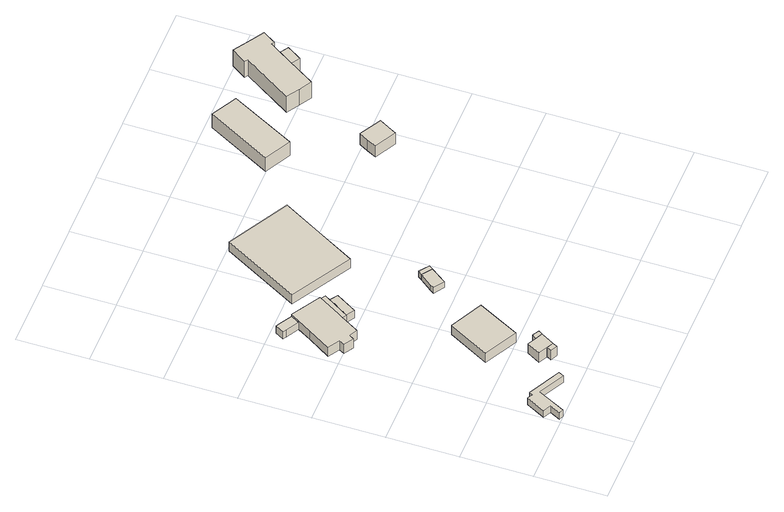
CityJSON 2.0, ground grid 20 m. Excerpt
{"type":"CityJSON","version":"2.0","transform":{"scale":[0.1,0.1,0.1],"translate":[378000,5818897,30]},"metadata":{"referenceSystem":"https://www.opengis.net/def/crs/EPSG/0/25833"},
"CityObjects":{
"building1":{"type":"Building","attributes":{"Gemeindeschluessel":"11000005","BezugspunktDach":"2200","function":"51009_1610","measuredHeight":2.4,"storeysAboveGround":0},"address":[{"country":"Germany","locality":"Berlin"}],"geometry":[{"type":"Solid","lod":"1","boundaries":[[[[0,1,2,3,4,5,6,7,8,9]],[[10,11,12,13,14,15,16,17,18,19]],[[10,19,9,8]],[[11,10,8,7]],[[12,11,7,6]],[[13,12,6,5]],[[14,13,5,4]],[[15,14,4,3]],[[16,15,3,2]],[[17,16,2,1]],[[18,17,1,0]],[[19,18,0,9]]]]}]},
"building2":{"type":"Building","attributes":{"Gemeindeschluessel":"11000005","BezugspunktDach":"2200","function":"51009_1610","measuredHeight":3.39,"storeysAboveGround":0},"address":[{"country":"Germany","locality":"Berlin"}],"geometry":[{"type":"Solid","lod":"1","boundaries":[[[[20,21,22,23]],[[24,25,26,27]],[[24,27,23,22]],[[25,24,22,21]],[[26,25,21,20]],[[27,26,20,23]]]]}]},
"building3":{"type":"Building","attributes":{"Gemeindeschluessel":"11000005","BezugspunktDach":"2200","function":"31001_3210","measuredHeight":3.55,"storeysAboveGround":1},"address":[{"country":"Germany","locality":"Berlin","thoroughfareNumber":"48 (3)","thoroughfareName":"Siemenswerderweg"}],"geometry":[{"type":"Solid","lod":"1","boundaries":[[[[22,21,28,29,30,31]],[[32,33,34,35,36,37]],[[32,37,31,30]],[[33,32,30,29]],[[34,33,29,28]],[[35,34,28,21]],[[36,35,21,22]],[[37,36,22,31]]]]}]},
"building4":{"type":"Building","attributes":{"Gemeindeschluessel":"11000005","BezugspunktDach":"2200","function":"51009_1610","measuredHeight":3.4,"storeysAboveGround":0},"address":[{"country":"Germany","locality":"Berlin"}],"geometry":[{"type":"Solid","lod":"1","boundaries":[[[[28,38,39,29]],[[40,41,42,43]],[[40,43,29,39]],[[41,40,39,38]],[[42,41,38,28]],[[43,42,28,29]]]]}]},
"building5":{"type":"Building","attributes":{"Gemeindeschluessel":"11000005","BezugspunktDach":"2200","function":"31001_1312","measuredHeight":3.39,"storeysAboveGround":1},"address":[{"country":"Germany","locality":"Berlin","thoroughfareNumber":"48","thoroughfareName":"Siemenswerderweg"}],"geometry":[{"type":"Solid","lod":"1","boundaries":[[[[44,45,46,47]],[[48,49,50,51]],[[48,51,47,46]],[[49,48,46,45]],[[50,49,45,44]],[[51,50,44,47]]]]}]},
"building6":{"type":"Building","attributes":{"Gemeindeschluessel":"11000005","BezugspunktDach":"2200","function":"51009_1610","measuredHeight":2.69,"storeysAboveGround":0},"address":[{"country":"Germany","locality":"Berlin"}],"geometry":[{"type":"Solid","lod":"1","boundaries":[[[[52,53,54,55,56,57]],[[58,59,60,61,62,63]],[[58,63,57,56]],[[59,58,56,55]],[[60,59,55,54]],[[61,60,54,53]],[[62,61,53,52]],[[63,62,52,57]]]]}]},
"building7":{"type":"Building","attributes":{"Gemeindeschluessel":"11000005","function":"31001_1010"},"address":[{"country":"Germany","locality":"Berlin","thoroughfareNumber":"48 (1)","thoroughfareName":"Siemenswerderweg"}],"children":["building7-1","building7-2","building7-3"]},
"building7-1":{"type":"BuildingPart","attributes":{"BezugspunktDach":"2200","measuredHeight":4.27,"storeysAboveGround":1},"parents":["building7"],"geometry":[{"type":"MultiSurface","lod":"1","boundaries":[[[64,65,66,67,68,69,70,71,72,73,74,75]],[[76,77,78,79,80,81,82,83,84,85,86,87]],[[76,87,75,74]],[[77,76,74,73]],[[78,77,73,72]],[[79,78,72,71]],[[88,89,71,70]],[[90,88,80,70,69]],[[82,81,69,68]],[[83,82,68,67]],[[84,83,67,66]],[[85,84,66,65]],[[86,85,65,64]],[[87,86,64,75]],[[80,79,89,88]],[[81,91,80,88,90]]]}]},
"building7-2":{"type":"BuildingPart","attributes":{"BezugspunktDach":"2200","measuredHeight":2.78,"storeysAboveGround":1},"parents":["building7"],"geometry":[{"type":"MultiSurface","lod":"1","boundaries":[[[92,93,94,89,90]],[[79,95,96,97,81]],[[95,79,89,94]],[[96,95,94,93]],[[81,97,92,90]],[[80,88,89,79]],[[81,90,88,80]],[[97,96,93,92]]]}]},
"building7-3":{"type":"BuildingPart","attributes":{"BezugspunktDach":"2200","measuredHeight":2.96,"storeysAboveGround":1},"parents":["building7"],"geometry":[{"type":"MultiSurface","lod":"1","boundaries":[[[98,99,100,101]],[[96,102,103,97]],[[93,92,97,101,100]],[[102,96,100,99]],[[103,102,99,98]],[[97,103,98,101]],[[96,97,92,93]]]}]},
"building8":{"type":"Building","attributes":{"Gemeindeschluessel":"11000005","BezugspunktDach":"2200","function":"31001_1310","measuredHeight":2.15,"storeysAboveGround":1},"address":[{"country":"Germany","locality":"Berlin","thoroughfareNumber":"48 (2)","thoroughfareName":"Siemenswerderweg"}],"geometry":[{"type":"Solid","lod":"1","boundaries":[[[[104,105,106,107,108]],[[109,110,111,112,113]],[[109,113,108,107]],[[110,109,107,106]],[[111,110,106,105]],[[112,111,105,104]],[[113,112,104,108]]]]}]},
"building9":{"type":"Building","attributes":{"Gemeindeschluessel":"11000005","BezugspunktDach":"2200","function":"51009_1610","measuredHeight":2.11,"storeysAboveGround":0},"address":[{"country":"Germany","locality":"Berlin"}],"geometry":[{"type":"Solid","lod":"1","boundaries":[[[[105,114,115,106]],[[116,117,111,110]],[[116,110,106,115]],[[117,116,115,114]],[[111,117,114,105]],[[110,111,105,106]]]]}]},
"building10":{"type":"Building","attributes":{"Gemeindeschluessel":"11000005","BezugspunktDach":"2200","function":"31001_3210","measuredHeight":4.42,"storeysAboveGround":1},"address":[{"country":"Germany","locality":"Berlin","thoroughfareNumber":"42 (3)","thoroughfareName":"Siemenswerderweg"}],"geometry":[{"type":"Solid","lod":"1","boundaries":[[[[118,119,120,121,122]],[[123,124,125,126,127]],[[123,127,122,121]],[[124,123,121,120]],[[125,124,120,119]],[[126,125,119,118]],[[127,126,118,122]]]]}]},
"building11":{"type":"Building","attributes":{"Gemeindeschluessel":"11000005","BezugspunktDach":"2200","function":"31001_3210","measuredHeight":5.71,"storeysAboveGround":1},"address":[{"country":"Germany","locality":"Berlin","thoroughfareNumber":"42","thoroughfareName":"Siemenswerderweg"}],"geometry":[{"type":"Solid","lod":"1","boundaries":[[[[128,129,130,131]],[[132,133,134,135]],[[132,135,131,130]],[[133,132,130,129]],[[134,133,129,128]],[[135,134,128,131]]]]}]},
"building12":{"type":"Building","attributes":{"Gemeindeschluessel":"11000005","BezugspunktDach":"2200","function":"31001_1312","measuredHeight":4.61,"storeysAboveGround":1},"address":[{"country":"Germany","locality":"Berlin","thoroughfareNumber":"44 (4)","thoroughfareName":"Siemenswerderweg"}],"geometry":[{"type":"Solid","lod":"1","boundaries":[[[[136,137,138,139,140,141]],[[142,143,144,145,146,147]],[[142,147,141,140]],[[143,142,140,139]],[[144,143,139,138]],[[145,144,138,137]],[[146,145,137,136]],[[147,146,136,141]]]]}]},
"building13":{"type":"Building","attributes":{"Gemeindeschluessel":"11000005","function":"31001_3210"},"address":[{"country":"Germany","locality":"Berlin","thoroughfareNumber":"44","thoroughfareName":"Siemenswerderweg"}],"children":["building13-1","building13-2"]},
"building13-1":{"type":"BuildingPart","attributes":{"BezugspunktDach":"2200","measuredHeight":7.63,"storeysAboveGround":1},"parents":["building13"],"geometry":[{"type":"MultiSurface","lod":"1","boundaries":[[[148,149,150,151,152,153,154,155,156,157,158]],[[159,160,161,162,163,164,165,166,167,168,169]],[[159,169,158,157]],[[160,159,157,156]],[[161,160,156,155]],[[162,161,155,154]],[[163,162,154,153]],[[164,163,153,152]],[[165,164,152,151]],[[166,170,171,172,173,165,151,150]],[[167,166,150,149]],[[168,167,149,148]],[[169,168,148,158]],[[173,172,171,170,166]]]}]},
"building13-2":{"type":"BuildingPart","attributes":{"BezugspunktDach":"2200","measuredHeight":4.79,"storeysAboveGround":1},"parents":["building13"],"geometry":[{"type":"Solid","lod":"1","boundaries":[[[[174,175,171,170]],[[172,176,177,166]],[[176,172,171,175]],[[177,176,175,174]],[[166,177,174,170]],[[172,166,170,171]]]]}]}
},
"vertices":[
[25,36,28],[10,7,28],[22,1,28],[62,79,28],[135,41,28],[142,56,28],[51,102,28],[46,93,28],[31,101,28],[3,47,28],[31,101,4],[46,93,4],[51,102,4],[142,56,4],[135,41,4],[62,79,4],[22,1,4],[10,7,4],[25,36,4],[3,47,4],
[212,87,43],[219,100,43],[200,109,43],[193,96,43],[200,109,9],[219,100,9],[212,87,9],[193,96,9],
[240,137,43],[221,146,43],[196,159,43],[175,122,43],[196,159,8],[221,146,8],[240,137,8],[219,100,8],[200,109,8],[175,122,8],
[247,148,43],[228,159,43],[228,159,9],[247,148,9],[240,137,9],[221,146,9],
[222,201,41],[283,318,41],[192,364,41],[129,250,41],[192,364,7],[283,318,7],[222,201,7],[129,250,7],
[45,757,29],[79,737,29],[93,761,29],[57,782,29],[48,787,29],[34,763,29],[48,787,3],[57,782,3],[93,761,3],[79,737,3],[45,757,3],[34,763,3],
[47,615,37],[39,600,37],[66,584,37],[74,598,37],[96,585,37],[128,638,37],[135,649,37],[173,713,37],[93,761,37],[79,737,37],[55,697,37],[16,634,37],[55,697,4],[79,737,4],[93,761,4],[173,713,4],[135,649,4],[128,638,4],[96,585,4],[74,598,4],[66,584,4],[39,600,4],[47,615,4],[16,634,4],[135,649,31],[173,713,31],[128,638,31],[132,644,4],
[142,630,31],[178,688,31],[188,704,31],[188,704,4],[178,688,4],[142,630,4],
[164,617,33],[198,674,33],[178,688,33],[142,630,33],[198,674,4],[164,617,4],
[337,436,30],[369,480,30],[342,500,30],[316,466,30],[309,456,30],[316,466,9],[342,500,9],[369,480,9],[337,436,9],[309,456,9],
[377,491,30],[350,511,30],[350,511,9],[377,491,9],
[325,686,36],[386,793,36],[447,901,36],[276,996,36],[157,783,36],[276,996,3],[447,901,3],[386,793,3],[325,686,3],[157,783,3],
[634,961,61],[730,1142,61],[658,1181,61],[561,1001,61],[658,1181,11],[730,1142,11],[634,961,11],[561,1001,11],
[760,722,55],[774,747,55],[788,772,55],[728,806,55],[714,780,55],[700,754,55],[714,780,14],[728,806,14],[788,772,14],[774,747,14],[760,722,14],[700,754,14],
[805,998,72],[839,977,72],[888,1054,72],[929,1118,72],[937,1113,72],[960,1149,72],[918,1176,72],[876,1203,72],[849,1162,72],[857,1156,72],[771,1020,72],[857,1156,13],[849,1162,13],[876,1203,13],[918,1176,13],[960,1149,13],[937,1113,13],[929,1118,13],[888,1054,13],[839,977,13],[805,998,13],[771,1020,13],[888,1054,61],[914,1095,61],[914,1095,13],[912,1091,13],
[916,1036,61],[942,1077,61],[942,1077,13],[916,1036,13]
]}
